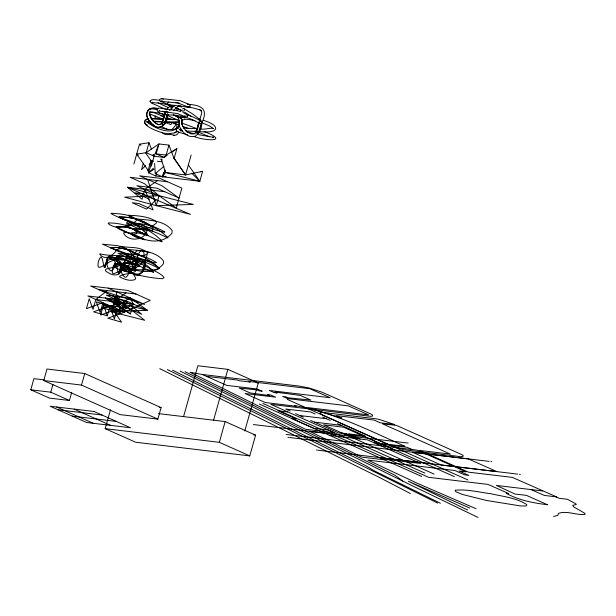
<?xml version="1.0" encoding="UTF-8"?>
<svg xmlns="http://www.w3.org/2000/svg" width="616" height="616" viewBox="0 0 616 616"><rect width="100%" height="100%" fill="white"/><g stroke="black" fill="none" stroke-linecap="round" stroke-linejoin="round"><path stroke-width="0.92" d="M164.218 122.438L164.711 123.57L164.172 122.345M161.916 123.292L162.285 124.34M161.939 123.477C161.423 124.463 165.273 125.456 164.996 122.623M165.227 114.322L164.888 113.59L163.887 118.526L162.408 122.276L160.93 124.07L158.836 124.617L155.702 123.3L153.469 121.352L150.558 117.156L149.542 114.306L152.622 120.405L157.057 124.147C163.309 127.466 163.502 115.97 165.257 113.921M119.589 251.651L110.387 247.694L116.178 247.401L128.19 249.488C140.048 250.75 155.987 250.573 163.563 261.176L163.34 263.856C154.801 274.867 137.961 272.049 126.519 267.144C120.674 265.203 119.258 257.334 112.066 257.842C97.343 257.08 121.106 257.965 121.745 258.913C128.089 259.975 133.449 263.756 139.285 266.081L135.52 261.708L127.751 255.863L122.107 252.776L102.441 244.152L117.556 245.669L122.507 247.209L145.638 258.073L154.785 264.156L159.305 268.16L157.657 269.6L153.684 270.139L124.64 269.408L122.237 269.662L122.445 270.324C135.251 274.867 148.818 277.901 162.393 278.717L164.095 277.67L162.393 275.568L158.143 272.711L138.407 262.555L118.041 253.261L124.648 254.054L130.8 256.887L137.245 258.735L138.908 260.414C137.268 267.244 127.774 273.08 122.376 266.382C120.159 265.003 117.471 264.48 115.246 263.201C112.844 265.658 111.812 269.777 112.459 273.142L113.614 273.758C122.33 270.555 129.653 264.564 136.452 258.366C148.14 259.513 147.401 268.26 139.516 274.782L136.352 275.329C130.284 273.82 125.556 268.245 124.417 262.185L125.248 259.182C137.252 257.873 148.718 263.355 159.259 268.476C151.344 260.814 138.685 257.996 127.812 258.181L124.825 259.99L122.13 260.145L117.787 259.228L111.327 256.194L109.325 256.048L106.938 258.959L104.805 267.575L106.237 263.918L107.592 257.634C124.37 255.717 138.615 266.79 153.546 272.441L153.584 272.018C145.753 261.862 133.064 258.235 122.107 252.776M161.916 123.246L164.595 113.429M163.117 124.763L164.557 124.101L165.034 121.452M165.812 119.027L164.618 123.978L165.388 120.613M182.151 124.532L181.882 120.49L180.95 117.156M165.465 114.576L165.08 113.86M176.746 128.274L176.792 124.209L176.815 124.601M144.113 231.131L147.232 234.188L147.871 235.558L136.837 231.208L134.173 229.76L133.826 228.659C145.83 227.35 157.296 232.833 167.837 237.945L167.891 237.637C159.244 228.759 147.447 224.201 136.406 219.257C129.468 214.145 119.466 213.837 111.088 213.236L111.026 213.621C128.074 222.722 148.772 226.619 162.162 241.495L161.554 241.819L147.871 235.558L145.946 232.817L139.208 227.273M165.45 109.171L151.197 102.964L150.15 101.478M150.181 101.109C152.036 98.144 156.718 100.447 159.567 100.246M150.142 101.625L150.196 100.955M167.614 114.076C168.145 124.986 157.442 133.202 150.25 121.806C143.513 114.992 146.824 106.152 156.533 109.733M182.013 123.847L181.936 120.22L180.981 117.764M167.591 114.23C167.937 123.762 158.866 133.095 151.267 123.031C142.796 115.885 147.116 104.774 158.358 108.701M125.633 267.336L127.643 266.72L128.983 267.175C130.184 270.493 128.836 274.836 126.188 277.115L124.994 277.185C121.66 275.129 119.904 269.669 122.376 266.382C126.827 264.341 133.472 266.281 136.113 270.355C130.954 269.569 127.096 264.903 121.853 263.995L119.335 273.288L118.541 273.881L116.478 264.903L115.246 263.201L121.853 263.995L119.057 273.935L120.336 266.998L121.853 263.995L123.924 262.339C129.014 261.3 133.595 265.473 136.113 269.508L135.412 271.425C130.577 274.274 124.178 273.211 119.581 276.322L119.92 277.023C124.363 279.433 130.199 281.412 135.12 279.556L135.582 278.124C130.53 267.175 118.465 261.438 107.592 257.634L105.028 266.944L104.281 267.529L102.218 258.543L100.993 256.841C98.591 259.305 97.551 263.417 98.198 266.782L99.353 267.398C104.551 266.228 108.208 261.615 113.39 260.36L114.722 260.814C115.924 264.133 114.584 268.476 111.927 270.755L110.741 270.824C107.415 268.761 105.652 263.309 108.123 260.021C130.192 254.3 124.155 285.839 105.598 270.878L105.328 269.962L106.198 269.03L119.365 265.804L121.175 264.995L122.207 263.479C127.951 262.447 133.818 264.464 139.285 266.081L138.677 264.741L135.574 261.685L124.648 254.054L124.986 253.784C135.851 253.715 147.209 256.502 156.341 262.501L155.579 262.816L152.422 262.162L140.887 258.62L110.387 247.694L116.293 247.393L124.933 248.903L130.246 250.689L142.08 256.14L144.013 255.886L147.524 253.43L142.219 272.079L144.999 262.116L144.591 265.465L142.958 270.555L142.204 272.056L138.292 274.105C128.736 274.112 118.757 267.236 115.731 258.142L117.309 255.894L118.018 255.825L137.052 258.566L134.334 267.698L134.727 268.853L142.489 262.809L144.999 262.116L143.035 262.3L135.019 260.915L134.504 259.983C123.97 253.877 111.381 256.787 99.9 253.846L99.646 254.092C105.328 261.638 113.259 254.878 117.448 249.488C126.188 245.799 134.026 254.054 142.08 256.14L143.543 255.725L144.09 254.393L143.875 252.714L143.058 251.236L141.811 250.527L140.294 251.135C136.151 256.04 137.222 263.171 134.257 268.507L132.825 266.751L129.237 258.243L128.182 257.219L127.073 257.373C124.94 260.052 123.57 263.91 124.278 267.313L125.31 267.56M162.739 119.874L161.954 123.177L164.534 113.752M180.757 117.71L181.735 119.219L181.412 120.875M165.465 114.838C162.462 114.337 156.541 112.982 157.041 109.071M156.934 109.294L158.073 108.262L159.898 108.193L176.253 110.464L180.989 111.681M200.315 127.019L198.275 133.356L196.928 133.356L196.25 132.632L196.311 131.624L197.074 131.023M165.334 121.306L165.743 119.72M184.869 115.331L185.07 116.694L177.631 113.59L158.743 110.996L159.482 110.364M187.38 116.516L186.941 114.591L182.937 112.397M162.824 120.159L164.657 113.421M178.679 120.128C177.577 128.351 186.956 139.347 195.642 136.028C199.545 132.994 203.488 125.549 201.047 120.898M165.966 118.88L166.189 118.041M199.715 129.414L198.891 132.617L198.591 131.424M71.587 392.785L69.416 400.492L49.449 398.105L30.8 389.789L33.926 378.655L44.391 379.903M43.728 380.549L46.962 369.015L84.739 373.542L161.092 407.6L157.858 419.126L120.081 414.607L43.728 380.549L81.497 385.069L157.858 419.126M30.8 389.789L50.766 392.176L52.938 384.469M107.338 290.606L95.827 299.507L93.031 309.448L89.22 298.714L86.425 308.655L102.957 302.687L100.162 312.628L96.35 301.894L110.087 305.867L121.544 322.168L107.815 318.195L124.34 312.22L150.281 300.4L128.082 290.498L90.675 286.017L127.135 302.279L141.78 314.314L105.313 298.052L123.246 302.787L102.526 307.992L120.451 312.728L116.054 291.653M133.895 164.072L139.486 144.19L148.972 142.735L151.374 149.026M148.972 142.735L146.177 152.676L136.69 154.131L148.148 170.432L150.943 160.491L145.484 152.73M143.328 163.317L141.549 169.646L145.576 165.719M81.497 385.069L84.739 373.542M107.292 315.808L110.087 305.867L93.555 311.835L107.292 315.808L103.48 305.074L127.52 307.954L112.874 295.926M200.739 171.587L202.61 171.333L199.815 181.273L155.809 175.999L148.679 172.819L151.474 162.878L151.12 161.292M157.596 180.58L144.822 189.328L142.026 199.268L127.381 187.241L164.788 191.722M151.328 166.158L154.377 155.317M167.113 155.355L164.11 157.419L156.164 153.869L158.959 143.928L168.946 145.13L174.097 158.612L185.555 174.913L202.61 171.333M155.809 175.999L156.564 173.288M126.041 292.846L113.259 301.594L147.486 310.341L125.287 300.439L112.505 309.186L115.3 299.245L122.492 310.379L125.287 300.439L130.315 298.013L147.486 310.341L110.464 311.534L144.691 320.281L120.536 301.494L106.275 295.133L130.315 298.013L133.233 303.981L130.438 313.921L105.313 298.052M168.946 145.13L166.151 155.07L164.11 157.419L154.123 156.218L146.177 152.676L158.959 143.928L154.123 156.218L152.66 155.016M154.601 163.463L155.278 173.612L162.408 176.792L163.679 172.272M147.609 179.387L156.279 205.629L193.301 204.435L159.074 195.688L124.586 197.182L156.279 205.629L159.074 195.688L144.437 183.66L130.176 177.3L167.583 181.782M174.097 158.612L176.884 148.672L166.151 155.07L156.164 153.869M158.566 413.613L225.163 421.59L255.594 435.166L249.765 455.894L135.605 442.226L105.174 428.651L110.495 409.725M166.151 176.284L162.408 176.792L165.589 172.519L185.555 174.913L191.145 155.032M200.539 126.195L200.962 124.678M183.568 416.608L197.859 365.765L227.866 369.354L258.296 382.929L244.783 431M213.575 420.204L227.866 369.354M105.174 428.651L219.335 442.319L225.163 421.59M200.185 127.712L200.924 125.11M166.805 115.954L167.282 114.33M166.05 118.195L166.297 117.333M198.583 123.339L196.196 131.924L198.752 132.217M201.193 124.209C208.678 109.509 202.679 105.182 187.803 104.327M201.147 124.078L201.563 122.915L200.685 123.554M179.04 124.725C173.858 136.829 155.263 128.706 147.663 122.461C145.684 121.491 149.218 122.284 150.581 121.706M164.541 113.806L162.031 122.954M199.692 119.874L201.771 113.005L201.209 110.741L201.44 111.088L199.776 109.71L200.146 109.894L193.001 107.9L169.107 104.681L169.862 104.427M198.883 122.199L196.196 131.924L196.874 131.878M167.244 114.445L166.62 116.439L167.29 114.26M199.13 122.245C198.414 127.035 196.596 135.967 190.475 133.695L187.749 132.186L184.908 129.591L181.443 123.685M149.95 112.058L149.496 113.852L149.988 111.95M166.551 115.97L167.398 114.06M163.086 122.107L162.016 123L162.87 122.107M162.408 176.792L165.219 170.108M181.528 120.721L181.743 119.196L180.881 117.771M181.32 121.021L181.32 120.89C184.546 117.987 189.782 119.858 193.64 120.343M178.679 132.147C176.53 138.13 170.463 133.633 166.52 133.418C162.262 133.795 134.057 123.546 148.833 118.688M155.317 116.031C153.9 116.786 156.502 119.065 155.625 118.249M166.243 109.948L168.976 106.968L171.518 106.568M189.867 106.884L190.198 105.359L189.366 104.543L180.188 100.662L161.515 98.591L159.852 99.168L159.621 100.192L160.222 101.116L167.398 104.158L172.157 108.1M165.242 112.243L165.542 111.827M181.458 120.698L181.92 119.743L181.25 118.049M187.272 116.732L184.869 117.771M180.219 129.437L180.757 128.752M176.268 128.99L177.092 127.997M213.29 137.699C215.246 136.66 210.757 137.406 213.059 137.214M169.593 110.002L171.109 109.271L170.632 109.194M173.712 110.149L177.793 106.614L180.888 105.813M162.162 100.731L160.745 101.301L178.255 103.072L188.296 107.107L187.626 106.422M147.809 170.201L148.679 172.819L153.376 168.245M127.135 302.279L117.741 311.434L103.48 305.074L100.685 315.015L117.209 309.047L114.414 318.988L110.611 308.254L124.34 312.22L87.88 295.957L125.287 300.439M172.534 128.836L174.959 126.234L175.853 124.009L175.891 124.424L175.552 123.824L175.791 124.155L172.75 122.984M169.654 110.233L174.898 105.244M135.019 260.915L131.786 262.47L115.477 265.265L114.291 266.12L114.545 267.036C120.189 270.655 128.505 273.073 134.665 269.508C140.471 259.69 128.621 247.986 120.135 246.246C127.058 247.825 134.396 246.693 141.118 249.08C160.083 257.603 139.101 247.386 135.959 251.736C131.223 256.911 123.077 263.663 117.086 256.179C125.04 258.335 130.977 264.395 139.285 266.081M152.645 102.179L151.898 102.603L161.715 103.342L173.35 106.406M175.452 132.178L174.698 132.602M155.278 173.612L164.018 166.258M166.859 114.33L165.943 114.784L175.445 115.207L184.492 116.801L191.014 119.073L199.9 123.493M150.381 111.704L149.457 112.381L153.684 112.22L160.299 113.244M171.625 152.275L176.884 148.672M149.18 164.441L151.474 162.878M148.679 172.819L154.023 169.184M189.905 106.861L188.85 107.307L185.231 106.314M177.731 131.424L174.459 132.987L169.254 133.61M122.492 310.379L133.233 303.981L95.827 299.507M199.599 121.013L200.793 120.805M180.419 117.91L181.25 117.448M156.995 118.141L156.579 118.21L162.793 119.104M170.155 133.834C167.236 135.689 163.756 134.311 161.43 132.171M199.607 121.044L200.955 120.975L193.47 117.156L186.925 114.645M146.138 121.983L146.593 121.791M175.86 131.847L176.961 131.531M179.033 122.122L171.787 122.461M168.822 101.963L167.529 103.319L168.037 104.543M200.439 123.485L201.648 122.915L201.64 121.352M553.607 516.524L558.081 515.238L558.258 513.482C566.581 510.264 576.145 515.361 584.884 514.399L585.2 513.813L584.253 512.974L573.596 506.837L572.726 505.297L576.214 504.581L575.845 503.826L567.521 499.307L559.105 498.267L555.863 496.819L544.267 495.418L531.123 489.574L496.411 485.431L514.938 494.032L526.457 495.38L547.509 504.735C533.156 503.01 519.072 500.331 506.175 493.324L508.77 493.632L488.034 484.422L428.567 477.315L262.909 403.442M178.94 122.03L165.565 121.799M148.425 119.065C144.052 118.418 143.12 124.039 147.447 125.164M150.135 121.352C142.15 120.698 152.545 124.247 154.701 125.595M179.01 128.074L176.576 128.821L176.23 130.353M173.843 115.053L179.017 117.079L185 117.756M184.454 117.795L185.454 117.725M176.807 119.596L166.32 119.473M176.961 119.427L165.719 119.027M150.989 118.511L162.262 118.811M179.949 130.823L182.282 130.838M321.467 412.42L319.773 412.966L322.468 414.915L387.918 444.29L404.889 446.3C369.261 430.484 333.425 412.266 294.718 405.59L296.165 406.237L265.257 402.533L245.076 393.532L275.614 397.174L270.724 394.995L267.706 394.648L269.862 395.603L250.104 392.931L239.193 388.065L256.988 389.874L259.144 390.837L262.193 391.206L257.342 389.043L226.765 385.377L202.317 374.49L190.098 372.28M151.705 118.911L163.109 119.319M193.917 136.429C205.744 141.233 230.461 141.849 204.027 131.431M168.083 111.958C165.689 110.595 162.709 114.337 166.058 114.815M153.461 121.244L161.253 121.544M153.823 121.706L161.461 122.014M197.251 128.69L183.044 128.074M200.023 128.782C202.741 130.315 212.304 127.15 213.275 128.59M197.174 131.47L185.539 130.939M199.037 131.531C218.98 134.042 221.768 125.903 203.272 120.297M165.35 122.207L170.447 122.43M167.606 114.899L168.407 114.953M173.473 135.304L174.228 135.389M555.863 496.819L556.687 496.912L512.327 477.392L468.414 472.149L419.758 450.442L450.419 454.123L382.397 423.785L396.558 425.433L461.322 454.385C467.043 456.887 458.974 457.01 457.18 456.21L423.939 452.306M212.335 137.168L197.813 134.519M157.758 108.67C154.631 108.185 147.47 107.477 147.47 112.112M357.75 438.738L348.633 434.688L338.577 432.894L310.687 420.466M421.59 452.028L403.75 449.695L390.19 445.306M425.733 453.877L412.566 452.321L441.172 465.018L454.177 466.551L466.104 471.871L459.051 471.024L468.83 475.383L464.741 474.898L454.962 470.532L367.929 460.113L418.48 483.806L476.137 508.747M206.583 376.376L237.453 380.057L238.9 380.703L250.25 382.051L248.879 381.443L309.84 388.704L330.107 397.728L269.315 390.459L274.205 392.631L277.215 392.993L275.106 392.046L300.462 395.464L310.864 400.107L287.942 397.759L285.824 396.812L282.729 396.442L287.618 398.614L348.371 405.875L368.599 414.884L307.761 407.607L341.795 418.156L336.043 415.592L374.028 420.05L380.126 422.776L394.733 424.524L379.702 419.604A16.724 2.533 15.7 0 0 376.053 418.803L323.639 412.535M311.034 409.163L270.878 404.365L424.925 473.111M287.641 411.942L277.947 410.795L296.488 419.026L291.661 418.457L313.844 428.312L328.297 430.007L334.511 432.794L305.551 429.283L191.068 372.757M348.633 434.688L346.207 433.602L342.288 433.133L323.631 424.817L343.566 427.204L362.223 435.52L348.602 433.895L351.028 434.973L365.142 436.652L365.288 436.066L337.553 423.685M373.681 442.604L387.918 444.29M375.945 443.612L407.191 447.332L412.119 449.526M428.089 454.161L468.252 458.889L496.819 471.579L456.487 466.828M152.783 160.714L150.943 160.491L153.322 161.554M157.373 161.261L161.962 161.808M136.028 294.04L98.622 289.566L144.575 304.373L108.108 288.103M202.317 374.49L299.091 386.07L308.716 387.887L322.045 392.192L370.817 413.998L372.272 414.838L372.657 416.031L370.663 416.339L313.76 409.494M256.418 382.705L258.296 382.929M295.565 413.644L299.707 415.531L326.488 418.734M314.406 422.129L341.272 425.34M159.205 407.368L161.092 407.6M253.422 424.547L408.177 443.081M329.645 435.373L367.775 439.94L420.543 463.478L382.413 458.912M286.124 434.449L417.402 450.157L454.177 466.551M58.004 409.763L102.017 415.038M287.872 437.291L288.727 437.391M289.589 437.499L489.22 461.399M490.944 461.607L491.807 461.707M253.692 434.935L255.594 435.166M72.264 416.123L116.27 421.398M316.385 450.011L317.248 450.111M318.11 450.219L517.733 474.12M519.465 474.328L520.32 474.428M379.471 457.626L431.847 463.902M384.399 459.829L361.869 457.126L309.548 431.269L339 434.873L343.844 437.075M531.123 489.574L542.719 490.96M162.947 122.684L163.417 122.776M175.783 102.549L178.94 103.003M165.334 112.043L162.37 111.242M147.871 235.558C138.084 231.023 127.743 225.495 116.563 226.734L116.178 227.104C124.555 233.441 136.028 233.757 144.691 239.824C139.817 238.315 134.042 237.291 130.43 233.464L130.785 232.948C136.536 231.916 142.396 233.934 147.871 235.558C137.984 231.177 127.581 225.163 116.378 226.573L116.178 227.104C132.856 233.911 156.094 250.889 171.918 233.325L172.149 230.646C164.564 220.043 148.625 220.228 136.775 218.965L136.321 220.628C129.553 227.504 116.078 230.207 108.231 223.562L108.37 222.946C118.118 222.992 130.138 224.825 136.952 232.525L136.282 233.88C132.078 235.043 127.989 231.662 123.831 232.679L123.624 233.402C129.314 242.997 147.239 240.017 147.355 228.29C142.296 222.915 133.541 223.931 126.626 222.738L126.496 223.038C134.303 227.112 143.389 231.47 152.36 230.322L153.107 229.529L153.061 228.436C144.876 219.596 130.915 217.017 119.273 216.863L118.973 217.163L120.374 218.01L133.225 223.523L139.231 227.289M197.728 132.44L198.252 132.548L196.735 132.163M160.791 115.777L164.203 116.655M188.188 107.161L188.85 107.307M193.563 120.328L195.01 120.667M195.303 133.934L186.571 131.786M176.384 130.746L179.341 132.455L187.703 134.904M188.35 164.972L199.815 181.273L165.589 172.519L161.107 158.951M156.279 205.629L190.506 214.376L141.642 193.601L135.035 192.808L149.295 199.168M159.074 195.688L136.875 185.786L156.841 188.173L179.048 198.083L161.869 185.747L139.67 175.845L159.636 178.232L181.835 188.134L176.253 208.023L159.074 195.688L127.381 187.241L155.894 199.961L146.5 209.109L132.24 202.749L138.846 203.542L153.099 209.902L144.822 189.328M161.762 113.59L163.217 113.975M167.298 115.346L179.556 121.036M159.644 127.312C167.49 130.361 183.322 132.186 178.809 119.435M179.202 120.936L179.726 121.082M161.546 126.58L168.214 129.768M187.51 104.058L188.581 104.389M198.822 118.857L200.331 119.327M162.062 98.868L161.354 98.637L161.823 98.829M182.074 130.484L179.171 129.422M162.901 99.138L163.386 99.307M166.443 117.487L172.619 119.72M172.48 122.63L179.071 125.01M164.264 116.701L151.721 111.873M163.302 119.311L149.234 113.729M183.237 123.562L197.582 128.906M182.305 126.188L188.766 128.567M202.248 122.854L209.64 126.011L213.19 128.459M195.095 130.939L196.635 131.524M198.306 132.163L209.355 136.683M157.927 102.718L168.353 107.661M198.383 132.278L198.752 132.194M173.088 106.306L174.082 106.699M170.101 105.644L170.817 105.937M175.629 107.885L181.581 110.595M469.854 508.069L408.3 481.25L467.544 509.986M351.028 434.973L360.144 439.031M160.838 159.213L162.509 159.96M287.325 399.422L467.914 479.972M322.769 417.078L330.207 420.397M315.215 414.014L310.595 411.958L285.786 409.047L290.205 411.018M368.56 438.338L395.041 450.165M361.731 435.304L454.392 476.638M341.795 432.917L434.041 474.066M259.39 404.065L421.721 476.468M219.335 442.319L249.765 455.894M50.766 392.176L69.416 400.492M74.105 409.101L110.564 425.363M56.664 407.014L93.124 423.277M165.134 122.284L168.53 123.839M169.492 105.382L167.86 104.327M175.599 107.361L181.204 110.279M299.707 415.531L303.257 417.155M440.355 503.249L374.721 471.063L365.288 465.427L172.557 370.185M478.016 517.432L411.157 485.216L180.111 371.086M173.242 114.907L179.479 118.041M437.568 503.041L167.359 369.562M159.767 368.653L379.818 477.631L410.395 493.547M185.062 371.679L394.895 475.198L402.81 481.088M178.255 105.552L181.458 107.23M166.243 117.564L167.868 118.426M153.584 231.585C145.114 227.15 135.258 224.178 125.733 224.932L125.664 225.649C134.35 232.386 148.587 229.999 156.356 223.084L156.372 221.645C148.502 216.285 137.653 215.715 128.367 215.238L128.459 215.708C140.256 221.891 153.361 225.548 164.919 231.97L164.01 232.24L155.409 229.968L118.973 217.163C129.799 216.817 141.549 219.373 150.666 225.618L138.716 223.331L133.225 223.523L136.329 225.34M184.246 108.832L192.592 113.921L200.331 119.904M184.623 112.22L191.083 116.262M199.83 123.408L199.415 123.092M113.259 301.594L130.438 313.921M136.69 154.131L138.223 155.247M139.486 144.19L140.949 145.391M199.338 122.923L198.922 122.353L199.268 122.869M198.768 122.199L199.284 122.707M191.822 173.281L199.815 181.273M175.221 107.346L177.577 110.456M175.829 124.209L176.076 124.555L175.552 123.824M173.835 157.665L185.555 174.913M177.647 116.339L178.601 118.811M153.438 154.424L154.123 156.218M181.735 119.219L181.782 119.912M171.51 122.299A1.394 0.955 -66 0 1 170.878 124.432A1.394 0.955 -66 0 1 169.585 123.57M182.613 108.755A1.394 1.209 -58.6 0 1 184.4 109.286A1.394 1.209 -58.6 0 1 183.391 111.157A1.394 1.209 -58.6 0 1 181.936 110.002M455.316 490.236L455.262 491.067L456.402 492.022L462.708 494.517L486.455 500.462L520.635 505.952L525.764 506.005L526.842 505.143L526.58 504.435C515.892 497.774 502.648 496.427 490.528 493.67C478.917 492.215 466.936 489.05 455.316 490.236M94.071 411.488L50.065 406.221L86.525 422.484L130.53 427.758L94.071 411.488M197.42 131.709L196.904 131.631L197.42 131.709M189.42 104.628L188.912 104.52L189.42 104.628M149.657 114.691L149.472 113.459L149.626 114.691"/></g></svg>
